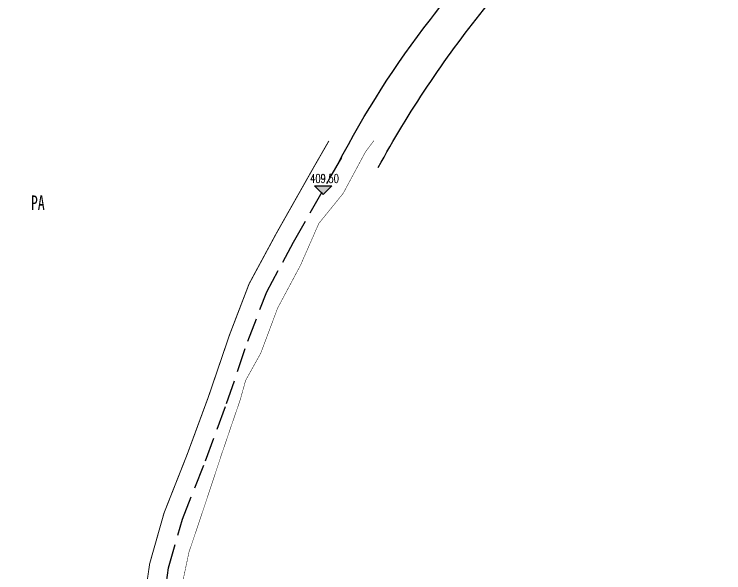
# Model space of a CAD drawing. Header units: millimetres. Extents: x -2430464 to 225692, y -180 to 1805330.
# Drawn here: x 56025 to 129347, y 1079704 to 1137463 of the extents above; entities that cross this region are included whole.
import ezdxf

# ---------------------------------------------------------------- set-up
doc = ezdxf.new("R2010")
doc.units = ezdxf.units.MM
doc.header["$LTSCALE"] = 1000
doc.linetypes.add('DASH', pattern=[0.35, 0.25, -0.1])
for name, color, linetype in [('00-建筑', 8, 'CONTINUOUS'), ('DIM_ELEV', 3, 'CONTINUOUS'), ('LP-001-道路边线', 4, 'CONTINUOUS'), ('LP-009绿化边线', 82, 'CONTINUOUS'), ('LP-10铺装填充', 251, 'CONTINUOUS'), ('PUB_TEXT', 7, 'CONTINUOUS'), ('总图-道路中心线', 8, 'CONTINUOUS'), ('车行道', 8, 'CONTINUOUS')]:
    doc.layers.add(name, color=color, linetype=linetype)
doc.styles.add('_TCH_DIM', font='SIMPLEX.shx', dxfattribs={"width": 0.7, "bigfont": 'GBCBIG.shx'})
doc.styles.add('STYLE1', font='', dxfattribs={"width": 0.7})
doc.styles.get('STYLE1').set_extended_font_data('SimSun')

# ---------------------------------------------------------------- blocks, each defined once
blk = doc.blocks.new('酒店')
at = {"layer": '总图-道路中心线', "linetype": 'DASH', "ltscale": 10}
blk.add_lwpolyline([(59090, -3868), (59437, -1468), (60858, 3547), (63239, 9585), (65424, 15512), (67619, 21957), (69580, 27069), (72341, 32186), (76081, 38805), (77726, 41668)], dxfattribs=at)
at = {"layer": '车行道', "color": 4, "linetype": 'DASH', "ltscale": 5}
for points, const_width in [([(57112, -3570), (57476, -1051), (58960, 4188), (61370, 10298), (63538, 16180), (65738, 22638), (67758, 27905), (70590, 33153), (74343, 39795), (75992, 42665)], 100), ([(80650, 42699), (79791, 41563), (77471, 37245), (74961, 34142), (73047, 29783), (70701, 25387), (68958, 20728), (67387, 17897), (66858, 15978), (64915, 10286), (63177, 5023), (61538, 149), (60184, -6271)], 50)]:
    blk.add_lwpolyline(points, dxfattribs=dict(at, const_width=const_width))

msp = doc.modelspace()

# ---------------------------------------------------------------- hatches: boundary and pattern name
at = {"layer": 'DIM_ELEV'}
msp.add_hatch(color=256, dxfattribs=at).paths.add_polyline_path([(87941.93, 1118816.78), (87041.93, 1119716.78), (88841.93, 1119716.78)])
at = {"layer": 'LP-10铺装填充'}
h = msp.add_hatch(dxfattribs=at)
h.set_pattern_fill('ANSI31', color=256, scale=2500)
h.set_pattern_definition([(45, (-431392710, -3168734513.6), (-2806.330038, 2806.330038), [])])
h.paths.add_polyline_path([(53455.81, 1184360.07, 0.19728562), (68900.98, 1207395.81), (65964.67, 1207213.52, -0.28605686), (55129.07, 1192894.15, -0.53559616), (53290.78, 1194200.02, -0.09709048), (54710.05, 1200433.62, 0.18263628), (55286.95, 1210697.24), (52549.46, 1209647.96, -0.23470493), (39011, 1182523.49, 0.04310038), (35116.51, 1178738.84, 0.40236587), (37222.55, 1143019.36, -0.52841605), (31515.9, 1104811.34, 0.22965495), (13135.68, 1081564.78), (17096.27, 1080271.73, -0.21442241), (30760.37, 1100170.35, 0.01460457), (32810.67, 1101324.19, 0.02915104), (36349.64, 1103745.79, 0.03628064), (40223.01, 1107218.44, 0.05774901), (45329.66, 1113908.17, 0.03425215), (47544.62, 1118288.7, 0.06286253), (50016.32, 1127078.92, 0.01682142), (50397.51, 1130381.63, 0.03311524), (50496.03, 1136920.55, 0.02048943), (50123.58, 1140952.41, 0.02893177), (49039, 1146563.54, 0.04257329), (46285.76, 1154501.05, -0.3416105)])
h.paths.add_polyline_path([(42670.59, 1178217.78, -0.13678237), (42012.13, 1173058.87, 0.22213885), (42567.31, 1158590.05, -0.13898138), (45416.67, 1144485.74, -0.55711596), (41747.43, 1142587.79, -0.36490901), (33241.74, 1167276.1, -0.12709907), (41225.24, 1178758.09, -0.59138823)], flags=16)
h.paths.add_polyline_path([(35857.84, 1158266.5), (37659.18, 1158266.5), (37659.18, 1160582.71), (35857.84, 1160582.71)], flags=8)

# ---------------------------------------------------------------- linework, layer by layer
at = {"layer": 'DIM_ELEV'}
for p, q in [((87941.93, 1118816.78), (87041.93, 1119716.78)), ((87041.93, 1119716.78), (88841.93, 1119716.78)), ((87941.93, 1118816.78), (88841.93, 1119716.78))]:
    msp.add_line(p, q, dxfattribs=at)
at = {"layer": 'LP-001-道路边线'}
msp.add_lwpolyline([(93648.74, 1121612.99, -0.0443806), (104518.61, 1137915.78, 0.00718558), (112571.41, 1148240.63, 0.11318351), (123617.43, 1172803.14, 0.00195795), (133655.15, 1205010.17, -0.06903456), (143955.18, 1227114.59, -0.01945822), (155095.84, 1244650.57, -0.10347058), (168392.07, 1259414.18, 0.1635027), (174536.62, 1269082.11, 0.05927312), (176717.55, 1286635.48, 0.08971198), (175227.86, 1295123.25, -0.07129882), (172786.07, 1306560.95, -0.01834409), (172169.81, 1326250.98, -0.09032057), (172811.21, 1329668.03, 0.02875474), (175122.34, 1336387.71, 0.119654), (174136.89, 1348748.21, -0.03845839), (173624.08, 1352506.26, -0.05822789), (174365.77, 1365371.95, -0.01474685), (171543.53, 1392321.69, -0.04844046)], format="xyb", dxfattribs=at)
at = {"layer": 'LP-001-道路边线', "elevation": -399665.23}
msp.add_lwpolyline([(89511.49, 1122035.25, -0.04590972), (99037.36, 1136921.32, 0.00978307), (105789.68, 1145963.09, -0.00567375), (109708.02, 1151300.93, 0.08591426), (115612.73, 1162834.57, -0.01182232), (122783.71, 1184088.48, 0.01968132), (127754.05, 1199621.57, -0.03365955), (130124.63, 1206374.1, -0.01606792), (138100.03, 1223445.34, -0.02029943), (148756.2, 1242505.99, 0.02661126), (152680.02, 1248920.16, -0.09428247), (159141.08, 1259699.07, 0.01783776), (167058.96, 1268666.28, 0.13673092), (172694.88, 1281427.46, 0.11044777), (171737.27, 1294020.63, -0.06247255), (169286.11, 1308205, -0.01176258), (168874.92, 1326228.66, 0.04252715), (164887.59, 1347759.3, -0.07407334), (163753.41, 1357145.97, 0.03929822), (163432.68, 1363438.69, 1.5027222)], format="xyb", dxfattribs=at)

# ---------------------------------------------------------------- block references
at = {"layer": '00-建筑'}
msp.add_blockref('酒店', (12545.03, 1081689.25, -432010.23), dxfattribs=at)

# ---------------------------------------------------------------- texts
at = {"layer": 'LP-009绿化边线', "linetype": 'Continuous', "insert": (57750.34, 1118725.5, -399665.23), "char_height": 1500, "width": 10368.1102, "attachment_point": 1, "style": 'STYLE1'}
msp.add_mtext('PA', dxfattribs=at)
at = {"layer": 'PUB_TEXT', "color": 7, "style": '_TCH_DIM', "width": 0.705882}
msp.add_text('409.50', height=892.5, dxfattribs=at).set_placement((86603.93, 1120031.78))

doc.saveas('drawing.dxf')
